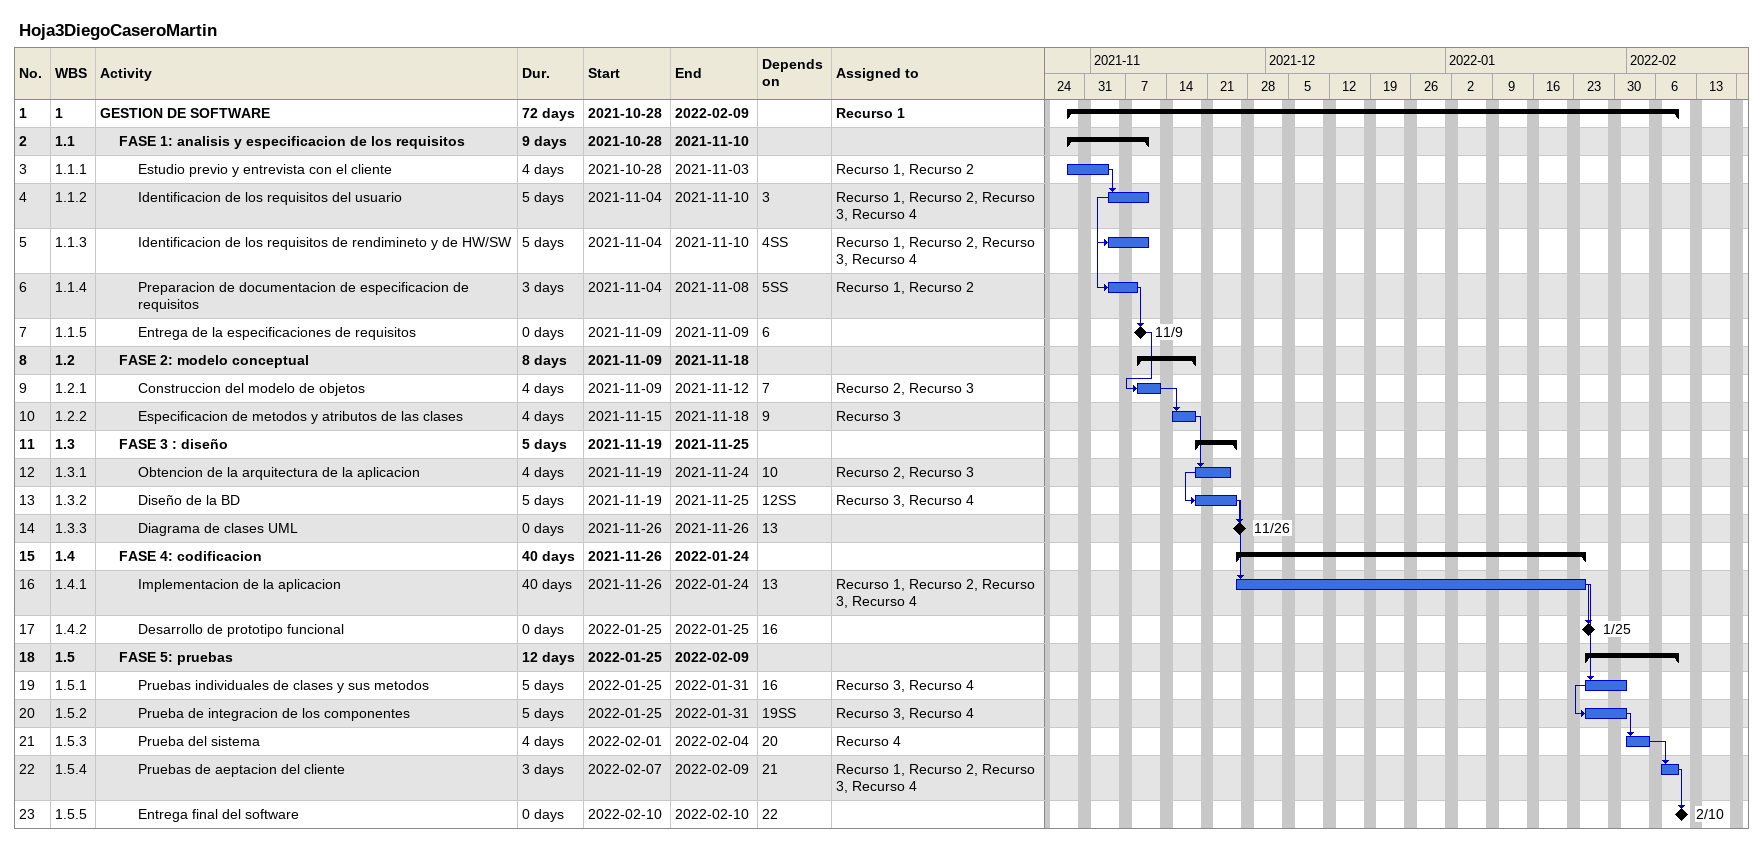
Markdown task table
Hoja3DiegoCaseroMartin

| ID | WBS | Task | Duration | Start | Finish | Predecessors | Resources |
|---|---|---|---|---|---|---|---|
| 1 | 1 | **GESTION DE SOFTWARE** | 72d | 2021-10-28 | 2022-02-09 |  | Recurso 1 |
| 2 | 1.1 | **FASE 1: analisis y especificacion de los requisitos** | 9d | 2021-10-28 | 2021-11-10 |  |  |
| 3 | 1.1.1 | Estudio previo y entrevista con el cliente | 4d | 2021-10-28 | 2021-11-03 |  | Recurso 1, Recurso 2 |
| 4 | 1.1.2 | Identificacion de los requisitos del usuario | 5d | 2021-11-04 | 2021-11-10 | 3 | Recurso 1, Recurso 2, Recurso 3, Recurso 4 |
| 5 | 1.1.3 | Identificacion de los requisitos de rendimineto y de HW/SW | 5d | 2021-11-04 | 2021-11-10 | 4SS | Recurso 1, Recurso 2, Recurso 3, Recurso 4 |
| 6 | 1.1.4 | Preparacion de documentacion de especificacion de requisitos | 3d | 2021-11-04 | 2021-11-08 | 5SS | Recurso 1, Recurso 2 |
| 7 | 1.1.5 | Entrega de la especificaciones de requisitos | 0d | 2021-11-09 | 2021-11-09 | 6 |  |
| 8 | 1.2 | **FASE 2: modelo conceptual** | 8d | 2021-11-09 | 2021-11-18 |  |  |
| 9 | 1.2.1 | Construccion del modelo de objetos | 4d | 2021-11-09 | 2021-11-12 | 7 | Recurso 2, Recurso 3 |
| 10 | 1.2.2 | Especificacion de metodos y atributos de las clases | 4d | 2021-11-15 | 2021-11-18 | 9 | Recurso 3 |
| 11 | 1.3 | **FASE 3 : diseño** | 5d | 2021-11-19 | 2021-11-25 |  |  |
| 12 | 1.3.1 | Obtencion de la arquitectura de la aplicacion | 4d | 2021-11-19 | 2021-11-24 | 10 | Recurso 2, Recurso 3 |
| 13 | 1.3.2 | Diseño de la BD | 5d | 2021-11-19 | 2021-11-25 | 12SS | Recurso 3, Recurso 4 |
| 14 | 1.3.3 | Diagrama de clases UML | 0d | 2021-11-26 | 2021-11-26 | 13 |  |
| 15 | 1.4 | **FASE 4: codificacion** | 40d | 2021-11-26 | 2022-01-24 |  |  |
| 16 | 1.4.1 | Implementacion de la aplicacion | 40d | 2021-11-26 | 2022-01-24 | 13 | Recurso 1, Recurso 2, Recurso 3, Recurso 4 |
| 17 | 1.4.2 | Desarrollo de prototipo funcional | 0d | 2022-01-25 | 2022-01-25 | 16 |  |
| 18 | 1.5 | **FASE 5: pruebas** | 12d | 2022-01-25 | 2022-02-09 |  |  |
| 19 | 1.5.1 | Pruebas individuales de clases y sus metodos | 5d | 2022-01-25 | 2022-01-31 | 16 | Recurso 3, Recurso 4 |
| 20 | 1.5.2 | Prueba de integracion de los componentes | 5d | 2022-01-25 | 2022-01-31 | 19SS | Recurso 3, Recurso 4 |
| 21 | 1.5.3 | Prueba del sistema | 4d | 2022-02-01 | 2022-02-04 | 20 | Recurso 4 |
| 22 | 1.5.4 | Pruebas de aeptacion del cliente | 3d | 2022-02-07 | 2022-02-09 | 21 | Recurso 1, Recurso 2, Recurso 3, Recurso 4 |
| 23 | 1.5.5 | Entrega final del software | 0d | 2022-02-10 | 2022-02-10 | 22 |  |
